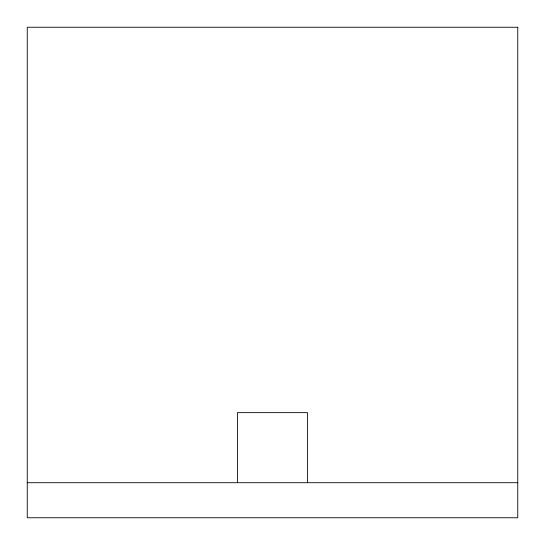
<?xml version="1.0" encoding="UTF-8"?>
<svg xmlns="http://www.w3.org/2000/svg" width="545" height="545" viewBox="0 0 545 545"><rect width="100%" height="100%" fill="white"/><g stroke="black" fill="none" stroke-linecap="round" stroke-linejoin="round"><path stroke-width="0.82" d="M27.25 482.713L517.75 482.713M307.537 482.713L307.537 412.64L237.463 412.64L237.463 482.713M517.75 27.25L27.25 27.25L27.25 517.75L517.75 517.75L517.75 27.25"/></g></svg>
